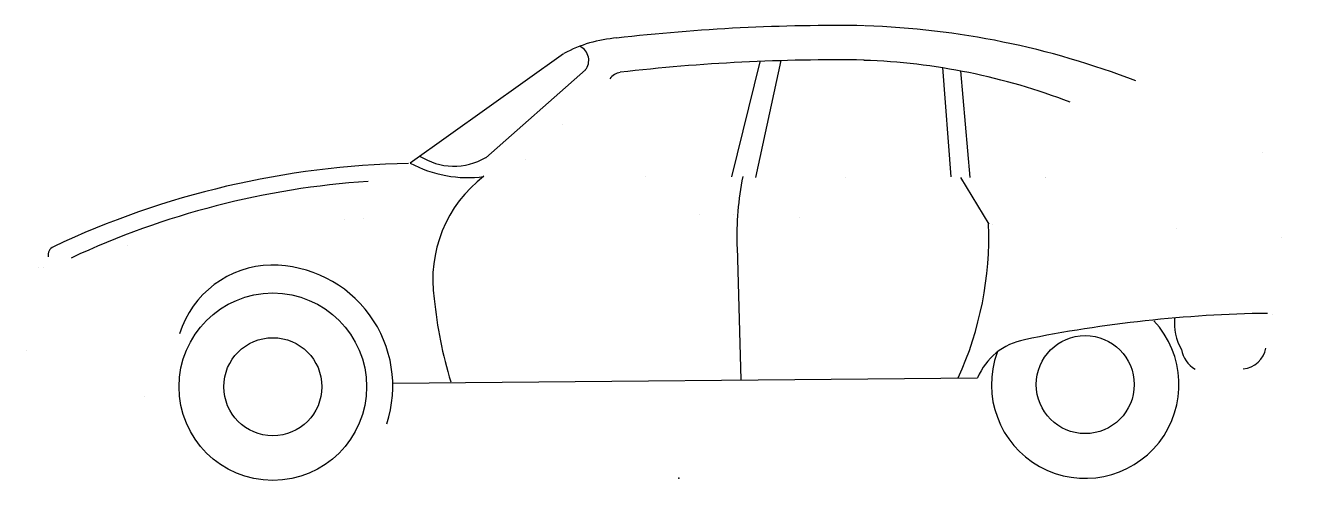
# Model space of a CAD drawing. Extents: x 86962 to 91129, y 44872 to 46357.
import ezdxf

# ---------------------------------------------------------------- set-up
doc = ezdxf.new("R2010")
doc.units = 0
doc.header["$LTSCALE"] = 32258
doc.header["$MEASUREMENT"] = 0
doc.layers.get('0').update_dxf_attribs({"linetype": 'CONTINUOUS'})

msp = doc.modelspace()

# ---------------------------------------------------------------- linework, layer by layer
at = {"linetype": 'CONTINUOUS'}
for p, q in [((88717.997, 46264.85), (88216.997, 45907.85)), ((88463.997, 45925.35), (88788.997, 46212.35)), ((89357.997, 46238.85), (89265.997, 45862.85)), ((89426.997, 46242.85), (89343.997, 45860.85)), ((89953.997, 46219.85), (89981.997, 45862.85)), ((90012.997, 46208.85), (90042.997, 45860.85)), ((90012.997, 45860.85), (90105.997, 45708.85)), ((89283.997, 45634.85), (89295.997, 45199.85)), ((88159.997, 45189.85), (90068.997, 45206.85))]:
    msp.add_line(p, q, dxfattribs=at)
at = {"linetype": 'CONTINUOUS', "const_width": 0.002, "flags": 128}
for points in [[(88868.997, 46182.85), (88566.997, 45891.85), (88565.997, 45873.85), (88576.997, 45863.85)], [(91096.997, 45887.85), (90584.997, 46174.85)], [(88457.997, 45863.85), (90858.997, 45859.85), (90371.997, 46106.85)], [(91096.997, 45887.85), (91017.997, 45415.85), (91128.997, 45387.85), (91122.997, 45322.85), (91007.997, 45303.85), (90733.997, 45299.85)], [(87237.997, 45646.85), (87238.997, 45630.85), (87662.997, 45699.85), (88346.997, 45747.85), (89281.997, 45738.85), (90100.997, 45708.85), (91064.997, 45687.85)], [(87033.997, 45616.85), (86970.997, 45508.85), (87022.997, 45355.85), (86961.997, 45316.85), (86966.997, 45268.85), (87063.997, 45244.85), (87431.997, 45266.85), (87462.997, 45291.85), (87462.997, 45353.85), (87427.997, 45368.85), (87020.997, 45357.85)], [(87034.997, 45600.85), (87110.997, 45597.85), (87084.997, 45467.85), (87067.997, 45451.85), (87011.997, 45453.85), (86997.997, 45513.85), (87034.997, 45600.85)], [(87061.997, 45358.85), (87054.997, 45393.85), (87008.997, 45396.85)], [(87057.997, 45243.85), (87104.997, 45202.85), (87414.997, 45129.85), (87432.997, 45268.85)], [(90933.997, 45235.85), (90780.997, 45235.85), (90732.997, 45193.85)], [(88062.997, 45087.85), (88141.997, 45058.85), (90120.997, 45080.85)]]:
    msp.add_lwpolyline(points, dxfattribs=at)
at = {"linetype": 'CONTINUOUS'}
for centre, radius in [((87768.997, 45177.85), 306), ((87768.997, 45177.85), 160), ((90419.997, 45184.85), 160)]:
    msp.add_circle(centre, radius, dxfattribs=at)
for centre, radius, start, end in [((89604.997, 40159.85), 6197, 89.1188378, 96.6248681), ((89612.997, 43660.85), 2696.5, 68.862712, 88.099909), ((88922.997, 45891.85), 425.5, 94.178692, 118.649148), ((88750.497, 46243.35), 49.5, 320.653615, 64.212672), ((89604.997, 40159.85), 6085, 89.1223909, 96.6315575), ((89629.997, 44186.85), 2057.5, 68.892107, 88.108661), ((88909.497, 46155.85), 48.5, 97.711892, 146.342673), ((88359.997, 46104.35), 206.5, 237.156417, 300.216483), ((88268.997, 43058.85), 2848.5, 91.144637, 115.266859), ((88406.997, 46265.85), 405.5, 242.044701, 277.224908), ((88258.997, 43150.85), 2703, 93.797295, 115.13241), ((88715.997, 45527.35), 425, 127.398427, 188.469431), ((90264.997, 45668.85), 982, 168.551603, 181.925858), ((88983.997, 45668.85), 1121.5, 335.64949, 2.064556), ((87066.997, 45606.85), 31.5, 116.646553, 189.133372), ((87768.997, 45256.35), 318.5, 91.079567, 162.737209), ((87765.497, 45179.85), 395, 341.867861, 90.362627), ((89665.997, 45596.85), 1376.5, 185.503082, 197.024993), ((90419.997, 45184.85), 306, 159.948094, 42.946543), ((91075.997, 41152.85), 4265, 90.827648, 101.55681), ((90876.997, 45384.35), 166, 173.949448, 210.596773), ((90257.997, 45129.85), 204, 100.16417, 157.849071), ((90823.497, 45313.85), 90.5, 188.900209, 240.631904), ((90926.997, 45319.85), 84.5, 276.115504, 349.076026)]:
    msp.add_arc(centre, radius, start, end, dxfattribs=at)
msp.add_point((89093.475, 44878.863), dxfattribs=at)

doc.saveas('drawing.dxf')
